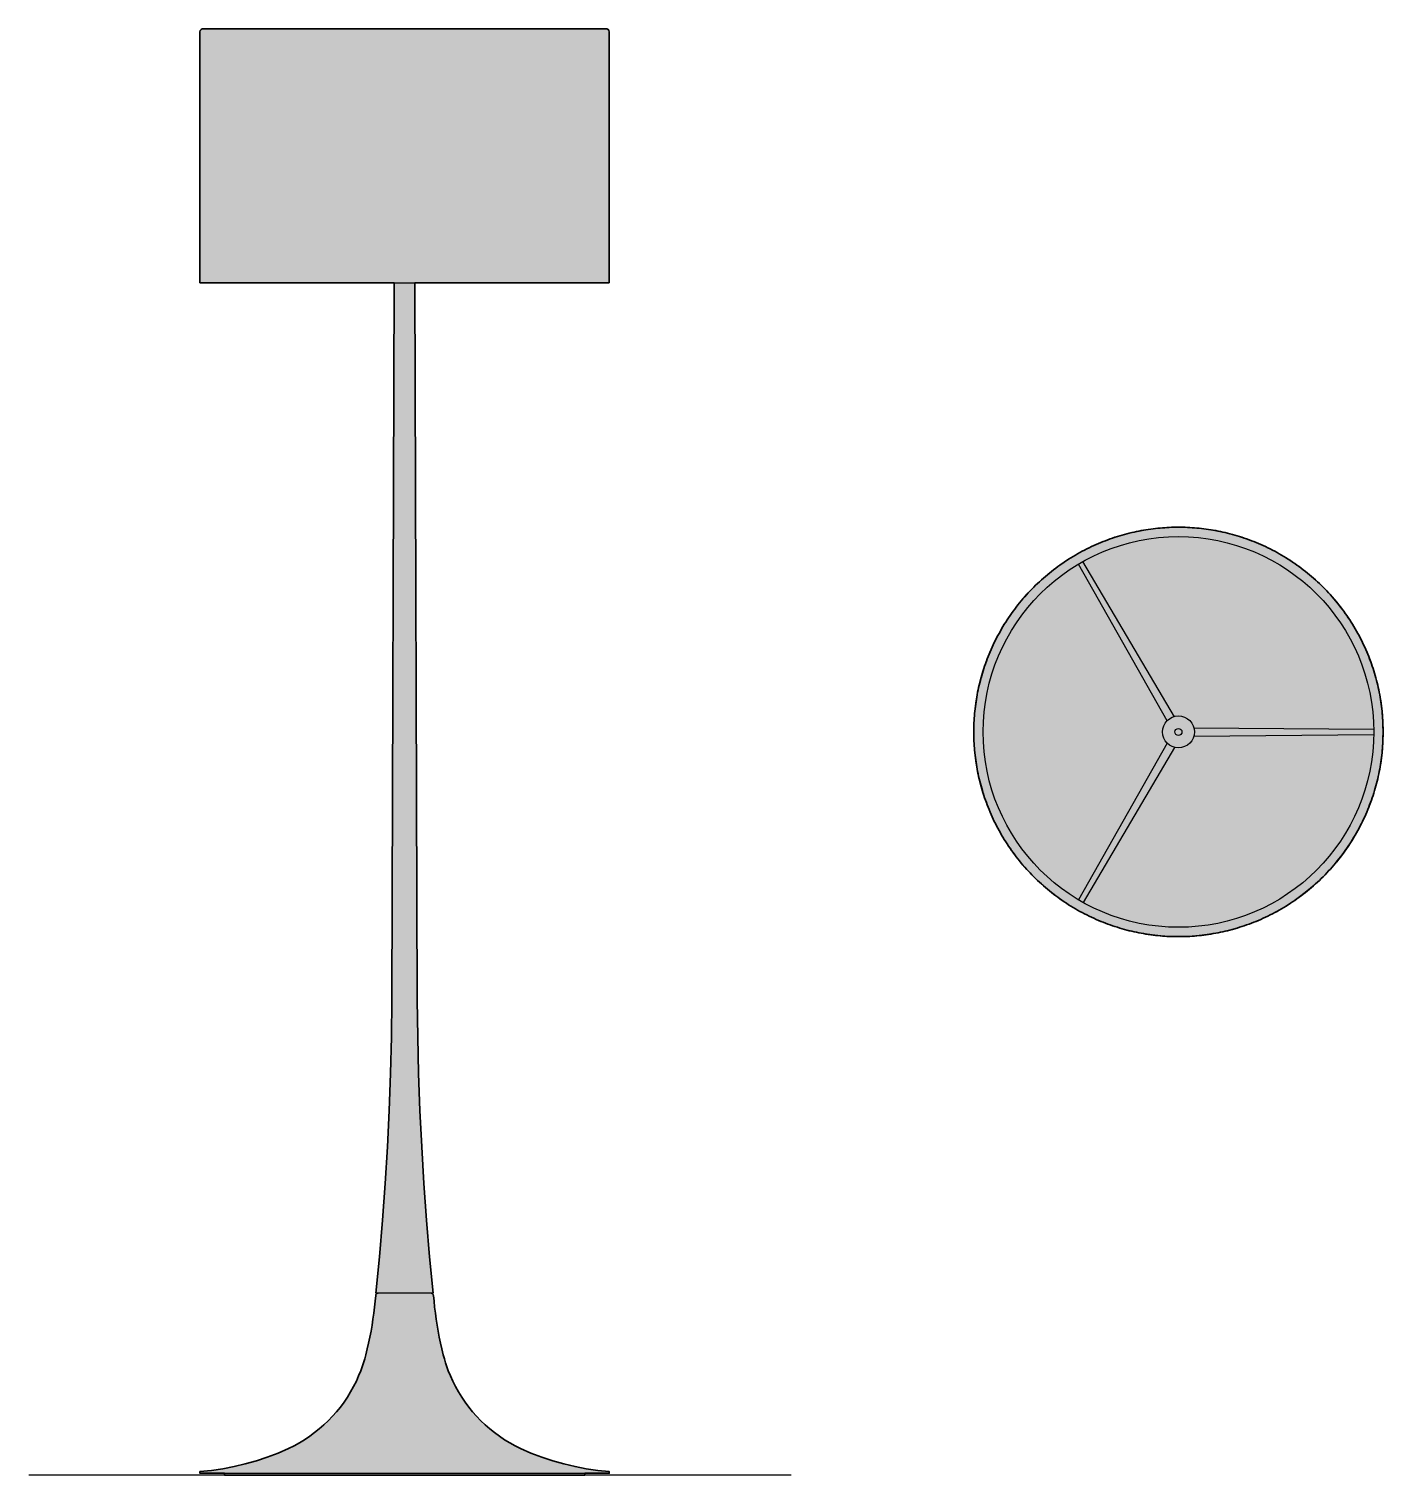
# Model space of a CAD drawing. Header units: millimetres. Extents: x 0 to 1654, y 0 to 1766.
import ezdxf

# ---------------------------------------------------------------- set-up
doc = ezdxf.new("R2010")
doc.units = ezdxf.units.MM
doc.layers.add('Blocks', color=7, linetype='Continuous')
doc.layers.add('Blocks$Fill', color=7, linetype='Continuous', true_color=0xffffff)
for name, color, linetype, lineweight, true_color in [('Blocks$Inner', 7, 'Continuous', 25, 0x007f00), ('Blocks$Outline', 7, 'Continuous', 35, 0xff3f3f), ('Groud', 7, 'Continuous', 25, 0x243775)]:
    doc.layers.add(name, color=color, linetype=linetype, lineweight=lineweight, true_color=true_color)

# ---------------------------------------------------------------- blocks, each defined once
blk = doc.blocks.new('Spun Light Floor Lamp Top')
at = {"layer": 'Blocks$Fill'}
blk.add_hatch(color=256, dxfattribs=at).paths.add_polyline_path([(541.1, 380.8), (541.1, 386.3), (540.9, 391.9), (540.6, 397.5), (540.1, 403.2), (539.5, 408.9), (538.8, 414.7), (537.9, 420.5), (536.9, 426.3), (535.8, 432.1), (534.5, 437.9), (533.1, 443.7), (531.5, 449.6), (529.7, 455.4), (527.8, 461.2), (525.8, 467), (523.6, 472.8), (521.2, 478.5), (518.7, 484.3), (516, 489.9), (513.2, 495.6), (510.2, 501.2), (507.1, 506.7), (503.8, 512.2), (500.4, 517.6), (496.8, 522.9), (493.1, 528.1), (489.2, 533.3), (485.2, 538.3), (481.1, 543.3), (476.8, 548.2), (472.4, 552.9), (467.9, 557.5), (463.3, 562.1), (458.5, 566.4), (453.7, 570.7), (448.7, 574.9), (443.6, 578.9), (438.5, 582.7), (433.2, 586.4), (427.9, 590), (422.5, 593.4), (417.1, 596.7), (411.5, 599.9), (405.9, 602.8), (400.3, 605.7), (394.6, 608.3), (388.9, 610.8), (383.1, 613.2), (377.4, 615.4), (371.6, 617.5), (365.7, 619.4), (359.9, 621.1), (354.1, 622.7), (348.2, 624.1), (342.4, 625.4), (336.6, 626.6), (330.8, 627.6), (325, 628.5), (319.3, 629.2), (313.6, 629.8), (307.9, 630.2), (302.3, 630.5), (296.7, 630.7), (291.1, 630.8), (285.6, 630.7), (280, 630.5), (274.3, 630.2), (268.7, 629.8), (262.9, 629.2), (257.2, 628.5), (251.4, 627.6), (245.6, 626.6), (239.8, 625.4), (234, 624.1), (228.2, 622.7), (222.3, 621.1), (216.5, 619.4), (210.7, 617.5), (204.9, 615.4), (199.1, 613.2), (193.3, 610.8), (187.6, 608.3), (181.9, 605.7), (176.3, 602.8), (170.7, 599.9), (165.2, 596.7), (159.7, 593.4), (154.3, 590), (149, 586.4), (143.8, 582.7), (138.6, 578.9), (133.5, 574.9), (128.6, 570.7), (123.7, 566.4), (119, 562.1), (114.3, 557.5), (109.8, 552.9), (105.4, 548.2), (101.2, 543.3), (97, 538.3), (93, 533.3), (89.2, 528.1), (85.4, 522.9), (81.9, 517.6), (78.4, 512.2), (75.2, 506.7), (72, 501.2), (69, 495.6), (66.2, 489.9), (63.5, 484.3), (61, 478.5), (58.7, 472.8), (56.5, 467), (54.4, 461.2), (52.5, 455.4), (50.8, 449.6), (49.2, 443.7), (47.7, 437.9), (46.4, 432.1), (45.3, 426.3), (44.3, 420.5), (43.4, 414.7), (42.7, 408.9), (42.1, 403.2), (41.7, 397.5), (41.4, 391.9), (41.2, 386.3), (41.1, 380.8), (41.2, 375.2), (41.4, 369.6), (41.7, 364), (42.1, 358.3), (42.7, 352.6), (43.4, 346.8), (44.3, 341.1), (45.3, 335.3), (46.4, 329.5), (47.7, 323.6), (49.2, 317.8), (50.8, 312), (52.5, 306.1), (54.4, 300.3), (56.5, 294.5), (58.7, 288.7), (61, 283), (63.5, 277.3), (66.2, 271.6), (69, 265.9), (72, 260.4), (75.2, 254.8), (78.4, 249.4), (81.9, 244), (85.4, 238.6), (89.2, 233.4), (93, 228.2), (97, 223.2), (101.2, 218.2), (105.4, 213.4), (109.8, 208.6), (114.3, 204), (119, 199.5), (123.7, 195.1), (128.6, 190.8), (133.5, 186.7), (138.6, 182.7), (143.8, 178.8), (149, 175.1), (154.3, 171.5), (159.7, 168.1), (165.2, 164.8), (170.7, 161.7), (176.3, 158.7), (181.9, 155.9), (187.6, 153.2), (193.3, 150.7), (199.1, 148.3), (204.9, 146.1), (210.7, 144.1), (216.5, 142.2), (222.3, 140.4), (228.2, 138.8), (234, 137.4), (239.8, 136.1), (245.6, 134.9), (251.4, 133.9), (257.2, 133.1), (262.9, 132.4), (268.7, 131.8), (274.3, 131.3), (280, 131), (285.6, 130.8), (291.1, 130.8), (296.7, 130.8), (302.3, 131), (307.9, 131.3), (313.6, 131.8), (319.3, 132.4), (325, 133.1), (330.8, 133.9), (336.6, 134.9), (342.4, 136.1), (348.2, 137.4), (354.1, 138.8), (359.9, 140.4), (365.7, 142.2), (371.6, 144.1), (377.4, 146.1), (383.1, 148.3), (388.9, 150.7), (394.6, 153.2), (400.3, 155.9), (405.9, 158.7), (411.5, 161.7), (417.1, 164.8), (422.5, 168.1), (427.9, 171.5), (433.2, 175.1), (438.5, 178.8), (443.6, 182.7), (448.7, 186.7), (453.7, 190.8), (458.5, 195.1), (463.3, 199.5), (467.9, 204), (472.4, 208.6), (476.8, 213.4), (481.1, 218.2), (485.2, 223.2), (489.2, 228.2), (493.1, 233.4), (496.8, 238.6), (500.4, 244), (503.8, 249.4), (507.1, 254.8), (510.2, 260.4), (513.2, 265.9), (516, 271.6), (518.7, 277.3), (521.2, 283), (523.6, 288.7), (525.8, 294.5), (527.8, 300.3), (529.7, 306.1), (531.5, 312), (533.1, 317.8), (534.5, 323.6), (535.8, 329.5), (536.9, 335.3), (537.9, 341.1), (538.8, 346.8), (539.5, 352.6), (540.1, 358.3), (540.6, 364), (540.9, 369.6), (541.1, 375.2)], flags=0)
at = {"layer": 'Blocks$Inner'}
for points in [[(277.2, 394.4), (169, 585.7)], [(286.1, 399.4), (174.5, 588.8)], [(309.8, 375.8), (529.7, 377.8)], [(309.9, 385.9), (529.6, 384.1)], [(277.5, 367.1), (169.2, 175.7)], [(286.2, 361.9), (174.7, 172.5)]]:
    blk.add_lwpolyline(points, dxfattribs=at)
for radius in [250, 238.6, 19.5, 4.32]:
    blk.add_circle((291.1, 380.8), radius, dxfattribs=at)
at = {"layer": 'Blocks$Outline'}
blk.add_rational_spline([(541.1, 380.8), (541.1, 630.8), (291.1, 630.8), (41.1, 630.8), (41.1, 380.8), (41.1, 130.8), (291.1, 130.8), (541.1, 130.8), (541.1, 380.8)], [1, 0.707106781187, 1, 0.707106781187, 1, 0.707106781187, 1, 0.707106781187, 1], degree=2, knots=[0, 0, 0, 39.269908, 39.269908, 78.539816, 78.539816, 117.809725, 117.809725, 157.079633, 157.079633, 157.079633], dxfattribs=at)
blk = doc.blocks.new('Spun Light Floor Lamp Side')
at = {"layer": 'Blocks$Fill'}
blk.add_hatch(color=256, dxfattribs=at).paths.add_polyline_path([(705.9, 1766), (705.4, 1766), (702.5, 1766), (697.2, 1766), (689.7, 1766), (679.9, 1766), (668, 1766), (654.1, 1766), (638.3, 1766), (620.8, 1766), (601.7, 1766), (581.3, 1766), (559.6, 1766), (537, 1766), (513.7, 1766), (489.8, 1766), (465.6, 1766), (441.4, 1766), (417.3, 1766), (393.6, 1766), (370.5, 1766), (348.3, 1766), (327.2, 1766), (307.3, 1766), (288.9, 1766), (272.2, 1766), (257.2, 1766), (244.2, 1766), (233.2, 1766), (224.4, 1766), (217.9, 1766), (213.7, 1766), (211.8, 1766), (210.3, 1765.4), (209.3, 1764.1), (208.9, 1762.5), (208.9, 1456), (210.7, 1456), (215, 1456), (221.6, 1456), (230.5, 1456), (241.6, 1456), (254.8, 1456), (269.9, 1456), (286.9, 1456), (305.5, 1456), (325.6, 1456), (347, 1456), (369.4, 1456), (392.8, 1456), (416.7, 1456), (441.1, 1456), (446.3, 1456), (443.4, 579.8), (443.4, 579.8), (442.8, 535), (441.7, 490.2), (440.1, 445.4), (437.9, 400.7), (435.2, 356), (432, 311.3), (428.2, 266.6), (423.9, 222.1), (424, 222.1), (424.5, 222.1), (425.3, 222.1), (425.9, 222.1), (426.1, 222.1), (426.6, 222.1), (426, 222), (425.5, 221.9), (425, 221.6), (424.6, 221.3), (424.2, 220.9), (423.9, 220.4), (423.7, 219.9), (423.6, 219.4), (422.8, 212.3), (422.1, 205.2), (421.2, 197.8), (420.2, 190.5), (419.1, 183.1), (417.9, 175.8), (416.5, 168.5), (415, 161.2), (413.3, 154), (411.6, 146.8), (410.3, 141.9), (408.8, 137.1), (407.2, 132.3), (405.4, 127.5), (402.8, 121), (400, 114.6), (400, 114.6), (396.6, 108), (393, 101.5), (389.1, 95.2), (384.9, 89.1), (380.5, 83.1), (375.8, 77.3), (370.9, 71.8), (365.7, 66.4), (360.3, 61.3), (354.7, 56.4), (348.9, 51.8), (343, 47.4), (336.8, 43.2), (330.5, 39.4), (324, 35.8), (317.3, 32.5), (304.4, 26.9), (291.2, 21.9), (277.9, 17.4), (264.3, 13.6), (250.6, 10.3), (236.8, 7.7), (222.9, 5.7), (208.9, 4.3), (208.9, 2.3), (209.3, 2.3), (238.9, 2.3), (238.9, 0), (239.2, 0), (475.5, 0), (678.9, 0), (678.9, 2.3), (682.1, 2.3), (708.9, 2.3), (708.9, 4.3), (694.8, 5.7), (680.9, 7.7), (667.1, 10.3), (653.4, 13.6), (639.8, 17.4), (626.5, 21.9), (613.3, 26.9), (600.4, 32.5), (593.8, 35.8), (587.3, 39.4), (580.9, 43.2), (574.8, 47.4), (568.8, 51.8), (563, 56.4), (557.4, 61.3), (552, 66.4), (546.9, 71.8), (542, 77.3), (537.3, 83.1), (532.8, 89.1), (528.7, 95.2), (524.8, 101.5), (521.1, 108), (517.7, 114.6), (517.8, 114.6), (514.9, 121), (512.3, 127.5), (510.5, 132.3), (508.9, 137.1), (507.5, 141.9), (506.1, 146.8), (504.4, 154), (502.7, 161.2), (501.2, 168.5), (499.9, 175.8), (498.6, 183.1), (497.5, 190.5), (496.5, 197.8), (495.6, 205.2), (494.9, 212.3), (494.1, 219.4), (494, 219.9), (493.8, 220.4), (493.5, 220.9), (493.2, 221.3), (492.7, 221.6), (492.2, 221.9), (491.7, 222), (491.2, 222.1), (491.3, 222.1), (491.7, 222.1), (491.9, 222.1), (492.3, 222.1), (493.1, 222.1), (493.7, 222.1), (493.9, 222.1), (489.5, 266.6), (485.7, 311.3), (482.5, 356), (479.8, 400.7), (477.6, 445.4), (476, 490.2), (474.9, 535), (474.4, 579.8), (474.3, 579.8), (471.4, 1456), (490.1, 1456), (514.3, 1456), (537.9, 1456), (560.8, 1456), (582.7, 1456), (603.4, 1456), (622.7, 1456), (640.4, 1456), (656.4, 1456), (670.5, 1456), (682.5, 1456), (692.4, 1456), (700.1, 1456), (705.4, 1456), (708.3, 1456), (708.9, 1456), (708.9, 1762.5), (708.5, 1764.1), (707.4, 1765.4)], flags=0)
at = {"layer": 'Blocks$Inner'}
for p, q in [((405.4, 127.5), (405.4, 127.5)), ((317.3, 32.5), (317.3, 32.5)), ((238.9, 2.3), (678.9, 2.3))]:
    blk.add_line(p, q, dxfattribs=at)
blk.add_lwpolyline([(471.4, 1456), (490.1, 1456), (514.3, 1456), (537.9, 1456), (560.8, 1456), (582.7, 1456), (603.4, 1456), (622.7, 1456), (640.4, 1456), (656.4, 1456), (670.5, 1456), (682.5, 1456), (692.4, 1456), (700.1, 1456), (705.4, 1456), (708.3, 1456), (708.9, 1456), (708.9, 1762.5), (708.5, 1764.1), (707.4, 1765.4), (705.9, 1766), (705.4, 1766), (702.5, 1766), (697.2, 1766), (689.7, 1766), (679.9, 1766), (668, 1766), (654.1, 1766), (638.3, 1766), (620.8, 1766), (601.7, 1766), (581.3, 1766), (559.6, 1766), (537, 1766), (513.7, 1766), (489.8, 1766), (465.6, 1766), (441.4, 1766), (417.3, 1766), (393.6, 1766), (370.5, 1766), (348.3, 1766), (327.2, 1766), (307.3, 1766), (288.9, 1766), (272.2, 1766), (257.2, 1766), (244.2, 1766), (233.2, 1766), (224.4, 1766), (217.9, 1766), (213.7, 1766), (211.8, 1766), (210.3, 1765.4), (209.3, 1764.1), (208.9, 1762.5), (208.9, 1456), (210.7, 1456), (215, 1456), (221.6, 1456), (230.5, 1456), (241.6, 1456), (254.8, 1456), (269.9, 1456), (286.9, 1456), (305.5, 1456), (325.6, 1456), (347, 1456), (369.4, 1456), (392.8, 1456), (416.7, 1456), (441.1, 1456)], close=True, dxfattribs=at)
for points in [[(471.4, 1456), (474.3, 579.8), (474.4, 579.8), (474.9, 535), (476, 490.2), (477.6, 445.4), (479.8, 400.7), (482.5, 356), (485.7, 311.3), (489.5, 266.6), (493.9, 222.1), (493.7, 222.1), (493.1, 222.1), (492.3, 222.1), (491.9, 222.1), (491.7, 222.1), (491.3, 222.1), (491.2, 222.1), (426.6, 222.1), (426, 222), (425.5, 221.9), (425, 221.6), (424.6, 221.3), (424.2, 220.9), (423.9, 220.4), (423.7, 219.9), (423.6, 219.4), (422.8, 212.3), (422.1, 205.2), (421.2, 197.8), (420.2, 190.5), (419.1, 183.1), (417.9, 175.8), (416.5, 168.5), (415, 161.2), (413.3, 154), (411.6, 146.8), (410.3, 141.9), (408.8, 137.1), (407.2, 132.3), (405.4, 127.5), (402.8, 121), (400, 114.6), (400, 114.6), (396.6, 108), (393, 101.5), (389.1, 95.2), (384.9, 89.1), (380.5, 83.1), (375.8, 77.3), (370.9, 71.8), (365.7, 66.4), (360.3, 61.3), (354.7, 56.4), (348.9, 51.8), (343, 47.4), (336.8, 43.2), (330.5, 39.4), (324, 35.8), (317.3, 32.5), (304.4, 26.9), (291.2, 21.9), (277.9, 17.4), (264.3, 13.6), (250.6, 10.3), (236.8, 7.7), (222.9, 5.7), (208.9, 4.3), (208.9, 2.3), (209.3, 2.3), (210.3, 2.3), (210.9, 2.3), (211.1, 2.3), (211.8, 2.3), (213.2, 2.3), (215.2, 2.3), (217.8, 2.3), (220.9, 2.3), (224.6, 2.3), (228.9, 2.3), (233.7, 2.3), (238.9, 2.3), (238.9, 0), (239.2, 0), (240, 0), (241.4, 0), (243.3, 0), (245.8, 0), (248.7, 0), (252.1, 0), (256.1, 0), (260.5, 0), (265.4, 0), (270.8, 0), (276.6, 0), (282.9, 0), (289.6, 0), (296.7, 0), (304.2, 0), (312, 0), (320.2, 0), (328.8, 0), (337.6, 0), (346.8, 0), (356.2, 0), (365.9, 0), (375.8, 0), (385.9, 0), (396.2, 0), (406.6, 0), (417.1, 0), (427.8, 0), (475.5, 0), (482.5, 0), (489.5, 0), (496.5, 0), (503.5, 0), (510.3, 0), (517.2, 0), (524, 0), (530.7, 0), (537.3, 0), (543.9, 0), (550.3, 0), (556.7, 0), (563, 0), (569.1, 0), (575.2, 0), (581.1, 0), (586.9, 0), (592.6, 0), (598.2, 0), (603.5, 0), (608.8, 0), (613.9, 0), (618.8, 0), (623.6, 0), (628.2, 0), (632.6, 0), (636.8, 0), (640.9, 0), (644.8, 0), (648.4, 0), (651.9, 0), (656.9, 0), (661.3, 0), (665.3, 0), (668.8, 0), (671.8, 0), (674.2, 0), (676.2, 0), (677.6, 0), (678.5, 0), (678.9, 0), (678.9, 2.3), (682.1, 2.3), (687.1, 2.3), (691.6, 2.3), (695.5, 2.3), (698.9, 2.3), (701.6, 2.3), (703.8, 2.3), (705.4, 2.3), (706.4, 2.3), (706.9, 2.3), (707.9, 2.3), (708.7, 2.3), (708.9, 2.3), (708.9, 4.3), (694.8, 5.7), (680.9, 7.7), (667.1, 10.3), (653.4, 13.6), (639.8, 17.4), (626.5, 21.9), (613.3, 26.9), (600.4, 32.5), (593.8, 35.8), (587.3, 39.4), (580.9, 43.2), (574.8, 47.4), (568.8, 51.8), (563, 56.4), (557.4, 61.3), (552, 66.4), (546.9, 71.8), (542, 77.3), (537.3, 83.1), (532.8, 89.1), (528.7, 95.2), (524.8, 101.5), (521.1, 108), (517.7, 114.6), (517.8, 114.6), (514.9, 121), (512.3, 127.5), (510.5, 132.3), (508.9, 137.1), (507.5, 141.9), (506.1, 146.8), (504.4, 154), (502.7, 161.2), (501.2, 168.5), (499.9, 175.8), (498.6, 183.1), (497.5, 190.5), (496.5, 197.8), (495.6, 205.2), (494.9, 212.3), (494.1, 219.4), (494, 219.9), (493.8, 220.4), (493.5, 220.9), (493.2, 221.3), (492.7, 221.6), (492.2, 221.9), (491.7, 222), (491.2, 222.1)], [(446.3, 1456), (443.4, 579.8), (443.4, 579.8), (442.8, 535), (441.7, 490.2), (440.1, 445.4), (437.9, 400.7), (435.2, 356), (432, 311.3), (428.2, 266.6), (423.9, 222.1), (424, 222.1), (424.5, 222.1), (425.3, 222.1), (425.9, 222.1), (426.1, 222.1), (426.6, 222.1)]]:
    blk.add_lwpolyline(points, dxfattribs=at)
at = {"layer": 'Blocks$Outline'}
for points in [[(209.3, 1764.1), (208.9, 1762.5)], [(208.9, 1762.5), (208.9, 1456)], [(210.3, 1765.4), (209.3, 1764.1)], [(211.8, 1766), (210.3, 1765.4)], [(213.7, 1766), (211.8, 1766)], [(217.9, 1766), (213.7, 1766)], [(224.4, 1766), (217.9, 1766)], [(233.2, 1766), (224.4, 1766)], [(244.2, 1766), (233.2, 1766)], [(257.2, 1766), (244.2, 1766)], [(272.2, 1766), (257.2, 1766)], [(288.9, 1766), (272.2, 1766)], [(307.3, 1766), (288.9, 1766)], [(327.2, 1766), (307.3, 1766)], [(348.3, 1766), (327.2, 1766)], [(370.5, 1766), (348.3, 1766)], [(393.6, 1766), (370.5, 1766)], [(417.3, 1766), (393.6, 1766)], [(441.4, 1766), (417.3, 1766)], [(465.6, 1766), (441.4, 1766)], [(489.8, 1766), (465.6, 1766)], [(513.7, 1766), (489.8, 1766)], [(537, 1766), (513.7, 1766)], [(559.6, 1766), (537, 1766)], [(581.3, 1766), (559.6, 1766)], [(601.7, 1766), (581.3, 1766)], [(620.8, 1766), (601.7, 1766)], [(638.3, 1766), (620.8, 1766)], [(654.1, 1766), (638.3, 1766)], [(668, 1766), (654.1, 1766)], [(679.9, 1766), (668, 1766)], [(689.7, 1766), (679.9, 1766)], [(697.2, 1766), (689.7, 1766)], [(702.5, 1766), (697.2, 1766)], [(705.4, 1766), (702.5, 1766)], [(705.9, 1766), (705.4, 1766)], [(707.4, 1765.4), (705.9, 1766)], [(708.5, 1764.1), (707.4, 1765.4)], [(708.9, 1762.5), (708.5, 1764.1)], [(708.9, 1456), (708.9, 1762.5)], [(208.9, 1456), (210.7, 1456)], [(210.7, 1456), (215, 1456)], [(215, 1456), (221.6, 1456)], [(221.6, 1456), (230.5, 1456)], [(230.5, 1456), (241.6, 1456)], [(241.6, 1456), (254.8, 1456)], [(254.8, 1456), (269.9, 1456)], [(269.9, 1456), (286.9, 1456)], [(286.9, 1456), (305.5, 1456)], [(305.5, 1456), (325.6, 1456)], [(325.6, 1456), (347, 1456)], [(347, 1456), (369.4, 1456)], [(369.4, 1456), (392.8, 1456)], [(392.8, 1456), (416.7, 1456)], [(416.7, 1456), (441.1, 1456)], [(441.1, 1456), (446.3, 1456)], [(446.3, 1456), (443.4, 579.8)], [(474.3, 579.8), (471.4, 1456)], [(471.4, 1456), (490.1, 1456)], [(490.1, 1456), (514.3, 1456)], [(514.3, 1456), (537.9, 1456)], [(537.9, 1456), (560.8, 1456)], [(560.8, 1456), (582.7, 1456)], [(582.7, 1456), (603.4, 1456)], [(603.4, 1456), (622.7, 1456)], [(622.7, 1456), (640.4, 1456)], [(640.4, 1456), (656.4, 1456)], [(656.4, 1456), (670.5, 1456)], [(670.5, 1456), (682.5, 1456)], [(682.5, 1456), (692.4, 1456)], [(692.4, 1456), (700.1, 1456)], [(700.1, 1456), (705.4, 1456)], [(705.4, 1456), (708.3, 1456)], [(708.3, 1456), (708.9, 1456)], [(443.4, 579.8), (442.8, 535)], [(443.4, 579.8), (443.4, 579.8)], [(474.4, 579.8), (474.3, 579.8)], [(474.9, 535), (474.4, 579.8)], [(442.8, 535), (441.7, 490.2)], [(476, 490.2), (474.9, 535)], [(441.7, 490.2), (440.1, 445.4)], [(477.6, 445.4), (476, 490.2)], [(440.1, 445.4), (437.9, 400.7)], [(479.8, 400.7), (477.6, 445.4)], [(437.9, 400.7), (435.2, 356)], [(482.5, 356), (479.8, 400.7)], [(435.2, 356), (432, 311.3)], [(485.7, 311.3), (482.5, 356)], [(432, 311.3), (428.2, 266.6)], [(489.5, 266.6), (485.7, 311.3)], [(428.2, 266.6), (423.9, 222.1)], [(493.9, 222.1), (489.5, 266.6)], [(422.8, 212.3), (422.1, 205.2)], [(423.6, 219.4), (422.8, 212.3)], [(423.7, 219.9), (423.6, 219.4)], [(423.9, 220.4), (423.7, 219.9)], [(423.9, 222.1), (424, 222.1)], [(424.2, 220.9), (423.9, 220.4)], [(424, 222.1), (424.5, 222.1)], [(424.6, 221.3), (424.2, 220.9)], [(424.5, 222.1), (425.3, 222.1)], [(425, 221.6), (424.6, 221.3)], [(425.5, 221.9), (425, 221.6)], [(425.3, 222.1), (425.9, 222.1)], [(426, 222), (425.5, 221.9)], [(425.9, 222.1), (426.1, 222.1)], [(426.6, 222.1), (426, 222)], [(426.1, 222.1), (426.6, 222.1)], [(491.7, 222), (491.2, 222.1)], [(491.2, 222.1), (491.3, 222.1)], [(491.3, 222.1), (491.7, 222.1)], [(491.7, 222.1), (491.9, 222.1)], [(492.2, 221.9), (491.7, 222)], [(491.9, 222.1), (492.3, 222.1)], [(492.7, 221.6), (492.2, 221.9)], [(492.3, 222.1), (493.1, 222.1)], [(493.2, 221.3), (492.7, 221.6)], [(493.1, 222.1), (493.7, 222.1)], [(493.5, 220.9), (493.2, 221.3)], [(493.8, 220.4), (493.5, 220.9)], [(493.7, 222.1), (493.9, 222.1)], [(494, 219.9), (493.8, 220.4)], [(494.1, 219.4), (494, 219.9)], [(494.9, 212.3), (494.1, 219.4)], [(495.6, 205.2), (494.9, 212.3)], [(421.2, 197.8), (420.2, 190.5)], [(422.1, 205.2), (421.2, 197.8)], [(496.5, 197.8), (495.6, 205.2)], [(497.5, 190.5), (496.5, 197.8)], [(419.1, 183.1), (417.9, 175.8)], [(420.2, 190.5), (419.1, 183.1)], [(498.6, 183.1), (497.5, 190.5)], [(499.9, 175.8), (498.6, 183.1)], [(415, 161.2), (413.3, 154)], [(416.5, 168.5), (415, 161.2)], [(417.9, 175.8), (416.5, 168.5)], [(501.2, 168.5), (499.9, 175.8)], [(502.7, 161.2), (501.2, 168.5)], [(504.4, 154), (502.7, 161.2)], [(410.3, 141.9), (408.8, 137.1)], [(411.6, 146.8), (410.3, 141.9)], [(413.3, 154), (411.6, 146.8)], [(506.1, 146.8), (504.4, 154)], [(507.5, 141.9), (506.1, 146.8)], [(508.9, 137.1), (507.5, 141.9)], [(405.4, 127.5), (402.8, 121)], [(407.2, 132.3), (405.4, 127.5)], [(408.8, 137.1), (407.2, 132.3)], [(510.5, 132.3), (508.9, 137.1)], [(512.3, 127.5), (510.5, 132.3)], [(514.9, 121), (512.3, 127.5)], [(396.6, 108), (393, 101.5)], [(400, 114.6), (396.6, 108)], [(402.8, 121), (400, 114.6)], [(400, 114.6), (400, 114.6)], [(517.8, 114.6), (514.9, 121)], [(521.1, 108), (517.7, 114.6)], [(517.7, 114.6), (517.8, 114.6)], [(524.8, 101.5), (521.1, 108)], [(384.9, 89.1), (380.5, 83.1)], [(389.1, 95.2), (384.9, 89.1)], [(393, 101.5), (389.1, 95.2)], [(528.7, 95.2), (524.8, 101.5)], [(532.8, 89.1), (528.7, 95.2)], [(537.3, 83.1), (532.8, 89.1)], [(370.9, 71.8), (365.7, 66.4)], [(375.8, 77.3), (370.9, 71.8)], [(380.5, 83.1), (375.8, 77.3)], [(542, 77.3), (537.3, 83.1)], [(546.9, 71.8), (542, 77.3)], [(552, 66.4), (546.9, 71.8)], [(354.7, 56.4), (348.9, 51.8)], [(360.3, 61.3), (354.7, 56.4)], [(365.7, 66.4), (360.3, 61.3)], [(557.4, 61.3), (552, 66.4)], [(563, 56.4), (557.4, 61.3)], [(568.8, 51.8), (563, 56.4)], [(348.9, 51.8), (343, 47.4), (336.8, 43.2), (330.5, 39.4), (324, 35.8), (317.3, 32.5), (304.4, 26.9), (291.2, 21.9), (277.9, 17.4), (264.3, 13.6), (250.6, 10.3), (236.8, 7.7), (222.9, 5.7), (208.9, 4.3), (208.9, 2.3), (209.3, 2.3), (210.3, 2.3), (210.9, 2.3), (211.1, 2.3), (211.8, 2.3), (213.2, 2.3), (215.2, 2.3), (217.8, 2.3), (220.9, 2.3), (224.6, 2.3), (228.9, 2.3), (233.7, 2.3), (238.9, 2.3), (238.9, 0), (239.2, 0), (240, 0), (241.4, 0), (243.3, 0), (245.8, 0), (248.7, 0), (252.1, 0), (256.1, 0), (260.5, 0), (265.4, 0), (270.8, 0), (276.6, 0), (282.9, 0), (289.6, 0), (296.7, 0), (304.2, 0), (312, 0), (320.2, 0), (328.8, 0), (337.6, 0), (346.8, 0), (356.2, 0), (365.9, 0), (375.8, 0), (385.9, 0), (396.2, 0), (406.6, 0), (417.1, 0), (427.8, 0), (475.5, 0)], [(475.5, 0), (482.5, 0), (489.5, 0), (496.5, 0), (503.5, 0), (510.3, 0), (517.2, 0), (524, 0), (530.7, 0), (537.3, 0), (543.9, 0), (550.3, 0), (556.7, 0), (563, 0), (569.1, 0), (575.2, 0), (581.1, 0), (586.9, 0), (592.6, 0), (598.2, 0), (603.5, 0), (608.8, 0), (613.9, 0), (618.8, 0), (623.6, 0), (628.2, 0), (632.6, 0), (636.8, 0), (640.9, 0), (644.8, 0), (648.4, 0), (651.9, 0), (656.9, 0), (661.3, 0), (665.3, 0), (668.8, 0), (671.8, 0), (674.2, 0), (676.2, 0), (677.6, 0), (678.5, 0), (678.9, 0), (678.9, 2.3), (682.1, 2.3), (687.1, 2.3), (691.6, 2.3), (695.5, 2.3), (698.9, 2.3), (701.6, 2.3), (703.8, 2.3), (705.4, 2.3), (706.4, 2.3), (706.9, 2.3), (707.9, 2.3), (708.7, 2.3), (708.9, 2.3), (708.9, 4.3), (694.8, 5.7), (680.9, 7.7), (667.1, 10.3), (653.4, 13.6), (639.8, 17.4), (626.5, 21.9), (613.3, 26.9), (600.4, 32.5), (593.8, 35.8), (587.3, 39.4), (580.9, 43.2), (574.8, 47.4), (568.8, 51.8)]]:
    blk.add_lwpolyline(points, dxfattribs=at)

msp = doc.modelspace()

# ---------------------------------------------------------------- linework, layer by layer
at = {"layer": 'Groud'}
msp.add_lwpolyline([(931.2, 0), (0, 0)], dxfattribs=at)

# ---------------------------------------------------------------- block references
at = {"layer": 'Blocks'}
for name, p in [('Spun Light Floor Lamp Side', (0, 0)), ('Spun Light Floor Lamp Top', (1113.1, 526.7))]:
    msp.add_blockref(name, p, dxfattribs=at)

doc.saveas('drawing.dxf')
